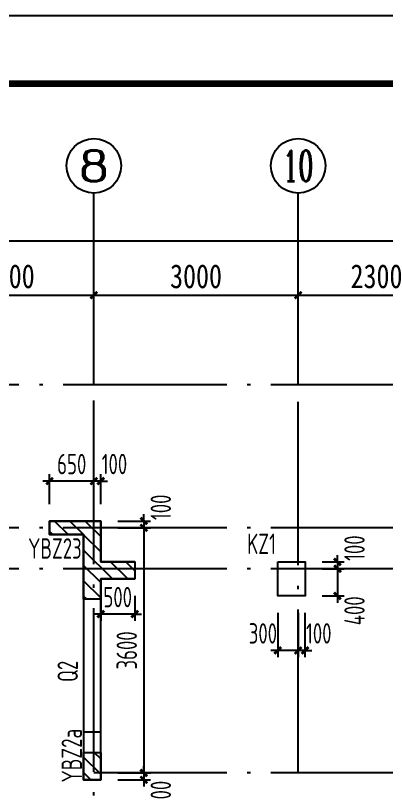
# Model space of a CAD drawing. Extents: x -144902 to 588294, y -160863 to 65494.
# Drawn here: x -3130 to 2316, y -27216 to -15791 of the extents above; entities that cross this region are included whole.
import ezdxf
from ezdxf.enums import TextEntityAlignment as Align

# ---------------------------------------------------------------- set-up
doc = ezdxf.new("R2010")
doc.units = 0
doc.header["$LTSCALE"] = 100
doc.linetypes.add('ACAD_ISO04W100', pattern=[30.5, 24, -3, 0.5, -3])
doc.layers.get('0').update_dxf_attribs({"linetype": 'CONTINUOUS'})
doc.layers.get('Defpoints').update_dxf_attribs({"linetype": 'CONTINUOUS'})
for name, color, linetype in [('1508', 2, 'CONTINUOUS'), ('AXIS', 3, 'CONTINUOUS'), ('AXIS_TEXT', 7, 'CONTINUOUS'), ('colu', 255, 'CONTINUOUS'), ('DIM', 3, 'CONTINUOUS'), ('DOTE', 253, 'ACAD_ISO04W100'), ('hatch1', 253, 'CONTINUOUS'), ('TEXT', 7, 'CONTINUOUS'), ('tk', 7, 'CONTINUOUS'), ('剪力墙身标注', 7, 'CONTINUOUS'), ('砼墙', 3, 'CONTINUOUS')]:
    doc.layers.add(name, color=color, linetype=linetype)
doc.layers.add('Z-详图标注', color=3, linetype='CONTINUOUS', lineweight=18)
doc.styles.add('_HZTXT', font='complex.shx', dxfattribs={"width": 0.7, "bigfont": 'tssdchn.shx'})
doc.styles.add('COMPLEX', font='COMPLEX')
doc.styles.add('DIM_FONT', font='SIMHEI.TTF', dxfattribs={"width": 0.8})
doc.styles.get("Standard").update_dxf_attribs({"font": 'tssdeng.shx', "width": 0.7, "bigfont": 'tssdchn.shx'})
doc.styles.add('TSSD_Dimension', font='Tssdeng.shx', dxfattribs={"width": 0.7, "bigfont": 'tssdchn.shx'})
doc.dimstyles.new('_TCH_ARCH&&100', dxfattribs={"dimtxt": 350, "dimasz": 100, "dimexe": 250, "dimexo": 300, "dimgap": 100, "dimtad": 1, "dimdec": 0, "dimzin": 0, "dimdsep": 46, "dimtxsty": 'DIM_FONT', "dimblk": 'ARCHTICK', "dimcen": 0.09, "dimclrt": 7, "dimazin": 2, "dimtfac": 1, "dimtdec": 0, "dimtix": 1, "dimtmove": 2, "dimatfit": 3, "dimfxl": 1, "dimtolj": 1, "dimtzin": 0, "dimarcsym": 0})
doc.dimstyles.new('TSSD_100_100', dxfattribs={"dimtxt": 300, "dimasz": 100, "dimexe": 100, "dimexo": 250, "dimgap": 100, "dimtad": 1, "dimdec": 0, "dimzin": 0, "dimdsep": 46, "dimtxsty": 'TSSD_Dimension', "dimblk": 'ARCHTICK', "dimcen": 0, "dimdle": 100, "dimclrt": 7, "dimadec": 0, "dimazin": 0, "dimtfac": 1, "dimtdec": 0, "dimtix": 1, "dimtmove": 2, "dimatfit": 3, "dimfxl": 1, "dimtolj": 1, "dimtzin": 0, "dimarcsym": 0})

# ---------------------------------------------------------------- blocks, each defined once
blk = doc.blocks.new('A1tk')
at = {"layer": 'tk', "color": 5}
blk.add_lwpolyline([(0, 0), (0, 59400), (84100, 59400), (84100, 0)], close=True, dxfattribs=at)
at = {"layer": 'tk', "const_width": 100}
blk.add_lwpolyline([(2500, 1000), (83100, 1000), (83100, 58400), (2500, 58400)], close=True, dxfattribs=at)
blk = doc.blocks.new('_ArchTick')
at = {"color": 0, "linetype": 'ByBlock', "const_width": 0.4}
blk.add_lwpolyline([(-0.5, -0.5), (0.5, 0.5)], dxfattribs=at)
blk = doc.blocks.new('*D749')
at = {"layer": 'Defpoints', "color": 0}
for p in [(1120, -23815), (1120, -23915), (1597, -23915)]:
    blk.add_point(p, dxfattribs=at)
at = {"layer": 'DIM', "color": 0, "lineweight": -2}
for p, q in [((1597, -23815), (1597, -23715)), ((1370, -23815), (1697, -23815)), ((1597, -23815), (1597, -23915)), ((1370, -23915), (1697, -23915)), ((1597, -23915), (1597, -24015))]:
    blk.add_line(p, q, dxfattribs=at)
at = {"layer": 'DIM', "color": 0, "lineweight": -2, "xscale": 100, "yscale": 100, "zscale": 100}
for p, rotation in [((1597, -23815), 270), ((1597, -23915), 90)]:
    blk.add_blockref('_ArchTick', p, dxfattribs=dict(at, rotation=rotation))
at = {"layer": 'DIM', "color": 7, "insert": (1847, -23613), "char_height": 300, "attachment_point": 5, "rotation": 90, "style": 'TSSD_Dimension'}
blk.add_mtext('\\A1;100', dxfattribs=at)
blk = doc.blocks.new('*D750')
at = {"layer": 'Defpoints', "color": 0}
for p in [(1120, -23915), (1120, -24315), (1597, -24315)]:
    blk.add_point(p, dxfattribs=at)
at = {"layer": 'DIM', "color": 0, "lineweight": -2}
for p, q in [((1597, -23815), (1597, -24415)), ((1370, -23915), (1697, -23915)), ((1370, -24315), (1697, -24315))]:
    blk.add_line(p, q, dxfattribs=at)
at = {"layer": 'DIM', "color": 0, "lineweight": -2, "xscale": 100, "yscale": 100, "zscale": 100}
for p, rotation in [((1597, -23915), 90), ((1597, -24315), 270)]:
    blk.add_blockref('_ArchTick', p, dxfattribs=dict(at, rotation=rotation))
at = {"layer": 'DIM', "color": 7, "insert": (1847, -24533), "char_height": 300, "attachment_point": 5, "rotation": 90, "style": 'TSSD_Dimension'}
blk.add_mtext('\\A1;400', dxfattribs=at)
blk = doc.blocks.new('*D751')
at = {"layer": 'Defpoints', "color": 0}
for p in [(1020, -24315), (1120, -24315), (1020, -25115)]:
    blk.add_point(p, dxfattribs=at)
at = {"layer": 'DIM', "color": 0, "lineweight": -2}
for p, q in [((1020, -24565), (1020, -25215)), ((1120, -24565), (1120, -25215)), ((1020, -25115), (920, -25115)), ((1120, -25115), (1020, -25115)), ((1120, -25115), (1220, -25115))]:
    blk.add_line(p, q, dxfattribs=at)
at = {"layer": 'DIM', "color": 0, "lineweight": -2, "xscale": 100, "yscale": 100, "zscale": 100}
blk.add_blockref('_ArchTick', (1020, -25115), dxfattribs=at)
at = {"layer": 'DIM', "color": 0, "lineweight": -2, "xscale": 100, "yscale": 100, "zscale": 100, "rotation": 180}
blk.add_blockref('_ArchTick', (1120, -25115), dxfattribs=at)
at = {"layer": 'DIM', "color": 7, "insert": (1322, -24865), "char_height": 300, "attachment_point": 5, "style": 'TSSD_Dimension'}
blk.add_mtext('\\A1;100', dxfattribs=at)
blk = doc.blocks.new('*D752')
at = {"layer": 'Defpoints', "color": 0}
for p in [(720, -24315), (1020, -24315), (720, -25115)]:
    blk.add_point(p, dxfattribs=at)
at = {"layer": 'DIM', "color": 0, "lineweight": -2}
for p, q in [((720, -24565), (720, -25215)), ((1020, -24565), (1020, -25215)), ((1120, -25115), (620, -25115))]:
    blk.add_line(p, q, dxfattribs=at)
at = {"layer": 'DIM', "color": 0, "lineweight": -2, "xscale": 100, "yscale": 100, "zscale": 100, "rotation": 180}
blk.add_blockref('_ArchTick', (720, -25115), dxfattribs=at)
at = {"layer": 'DIM', "color": 0, "lineweight": -2, "xscale": 100, "yscale": 100, "zscale": 100}
blk.add_blockref('_ArchTick', (1020, -25115), dxfattribs=at)
at = {"layer": 'DIM', "color": 7, "insert": (502, -24865), "char_height": 300, "attachment_point": 5, "style": 'TSSD_Dimension'}
blk.add_mtext('\\A1;300', dxfattribs=at)
blk = doc.blocks.new('*D843')
at = {"layer": 'Defpoints', "color": 0}
for p in [(-1980, -22628), (-1980, -23215), (-1880, -23215)]:
    blk.add_point(p, dxfattribs=at)
at = {"layer": 'DIM', "color": 0, "lineweight": -2}
for p, q in [((-1980, -22965), (-1980, -22528)), ((-1880, -22965), (-1880, -22528)), ((-1980, -22628), (-2080, -22628)), ((-1880, -22628), (-1980, -22628)), ((-1880, -22628), (-1780, -22628))]:
    blk.add_line(p, q, dxfattribs=at)
at = {"layer": 'DIM', "color": 0, "lineweight": -2, "xscale": 100, "yscale": 100, "zscale": 100}
blk.add_blockref('_ArchTick', (-1980, -22628), dxfattribs=at)
at = {"layer": 'DIM', "color": 0, "lineweight": -2, "xscale": 100, "yscale": 100, "zscale": 100, "rotation": 180}
blk.add_blockref('_ArchTick', (-1880, -22628), dxfattribs=at)
at = {"layer": 'DIM', "color": 7, "insert": (-1678, -22378), "char_height": 300, "attachment_point": 5, "style": 'TSSD_Dimension'}
blk.add_mtext('\\A1;100', dxfattribs=at)
blk = doc.blocks.new('*D844')
at = {"layer": 'Defpoints', "color": 0}
for p in [(-2630, -22628), (-2630, -23215), (-1980, -23215)]:
    blk.add_point(p, dxfattribs=at)
at = {"layer": 'DIM', "color": 0, "lineweight": -2}
for p, q in [((-2630, -22965), (-2630, -22528)), ((-1980, -22965), (-1980, -22528)), ((-1880, -22628), (-2730, -22628))]:
    blk.add_line(p, q, dxfattribs=at)
at = {"layer": 'DIM', "color": 0, "lineweight": -2, "xscale": 100, "yscale": 100, "zscale": 100, "rotation": 180}
blk.add_blockref('_ArchTick', (-2630, -22628), dxfattribs=at)
at = {"layer": 'DIM', "color": 0, "lineweight": -2, "xscale": 100, "yscale": 100, "zscale": 100}
blk.add_blockref('_ArchTick', (-1980, -22628), dxfattribs=at)
at = {"layer": 'DIM', "color": 7, "insert": (-2305, -22378), "char_height": 300, "attachment_point": 5, "style": 'TSSD_Dimension'}
blk.add_mtext('\\A1;650', dxfattribs=at)
blk = doc.blocks.new('*D845')
at = {"layer": 'Defpoints', "color": 0}
for p in [(-1880, -23215), (-1880, -23315), (-1247, -23315)]:
    blk.add_point(p, dxfattribs=at)
at = {"layer": 'DIM', "color": 0, "lineweight": -2}
for p, q in [((-1247, -23215), (-1247, -23115)), ((-1630, -23215), (-1147, -23215)), ((-1247, -23215), (-1247, -23315)), ((-1630, -23315), (-1147, -23315)), ((-1247, -23315), (-1247, -23415))]:
    blk.add_line(p, q, dxfattribs=at)
at = {"layer": 'DIM', "color": 0, "lineweight": -2, "xscale": 100, "yscale": 100, "zscale": 100}
for p, rotation in [((-1247, -23215), 270), ((-1247, -23315), 90)]:
    blk.add_blockref('_ArchTick', p, dxfattribs=dict(at, rotation=rotation))
at = {"layer": 'DIM', "color": 7, "insert": (-997, -23013), "char_height": 300, "attachment_point": 5, "rotation": 90, "style": 'TSSD_Dimension'}
blk.add_mtext('\\A1;100', dxfattribs=at)
blk = doc.blocks.new('*D846')
at = {"layer": 'Defpoints', "color": 0}
for p in [(-1880, -23315), (-1880, -26915), (-1247, -26915)]:
    blk.add_point(p, dxfattribs=at)
at = {"layer": 'DIM', "color": 0, "lineweight": -2}
for p, q in [((-1247, -23215), (-1247, -27015)), ((-1630, -23315), (-1147, -23315)), ((-1630, -26915), (-1147, -26915))]:
    blk.add_line(p, q, dxfattribs=at)
at = {"layer": 'DIM', "color": 0, "lineweight": -2, "xscale": 100, "yscale": 100, "zscale": 100}
for p, rotation in [((-1247, -23315), 90), ((-1247, -26915), 270)]:
    blk.add_blockref('_ArchTick', p, dxfattribs=dict(at, rotation=rotation))
at = {"layer": 'DIM', "color": 7, "insert": (-1497, -25115), "char_height": 300, "attachment_point": 5, "rotation": 90, "style": 'TSSD_Dimension'}
blk.add_mtext('\\A1;3600', dxfattribs=at)
blk = doc.blocks.new('*D847')
at = {"layer": 'Defpoints', "color": 0}
for p in [(-1880, -26915), (-1880, -27015), (-1247, -27015)]:
    blk.add_point(p, dxfattribs=at)
at = {"layer": 'DIM', "color": 0, "lineweight": -2}
for p, q in [((-1247, -26915), (-1247, -26815)), ((-1630, -26915), (-1147, -26915)), ((-1247, -26915), (-1247, -27015)), ((-1630, -27015), (-1147, -27015)), ((-1247, -27015), (-1247, -27115))]:
    blk.add_line(p, q, dxfattribs=at)
at = {"layer": 'DIM', "color": 0, "lineweight": -2, "xscale": 100, "yscale": 100, "zscale": 100}
for p, rotation in [((-1247, -26915), 270), ((-1247, -27015), 90)]:
    blk.add_blockref('_ArchTick', p, dxfattribs=dict(at, rotation=rotation))
at = {"layer": 'DIM', "color": 7, "insert": (-997, -27217), "char_height": 300, "attachment_point": 5, "rotation": 90, "style": 'TSSD_Dimension'}
blk.add_mtext('\\A1;100', dxfattribs=at)
blk = doc.blocks.new('*D908')
at = {"layer": 'Defpoints', "color": 0}
for p in [(-1880, -24065), (-1380, -24065), (-1880, -24582)]:
    blk.add_point(p, dxfattribs=at)
at = {"layer": 'DIM', "color": 0, "lineweight": -2}
for p, q in [((-1880, -24315), (-1880, -24682)), ((-1380, -24315), (-1380, -24682)), ((-1880, -24582), (-1980, -24582)), ((-1380, -24582), (-1880, -24582)), ((-1380, -24582), (-1280, -24582))]:
    blk.add_line(p, q, dxfattribs=at)
at = {"layer": 'DIM', "color": 0, "lineweight": -2, "xscale": 100, "yscale": 100, "zscale": 100}
blk.add_blockref('_ArchTick', (-1880, -24582), dxfattribs=at)
at = {"layer": 'DIM', "color": 0, "lineweight": -2, "xscale": 100, "yscale": 100, "zscale": 100, "rotation": 180}
blk.add_blockref('_ArchTick', (-1380, -24582), dxfattribs=at)
at = {"layer": 'DIM', "color": 7, "insert": (-1630, -24332), "char_height": 300, "attachment_point": 5, "style": 'TSSD_Dimension'}
blk.add_mtext('\\A1;500', dxfattribs=at)
blk = doc.blocks.new('*D937')
at = {"layer": 'AXIS', "color": 0, "lineweight": -2}
for p, q in [((1020, -20915), (1020, -19647)), ((3320, -20915), (3320, -19647)), ((1020, -19897), (3320, -19897))]:
    blk.add_line(p, q, dxfattribs=at)
at = {"layer": 'Defpoints', "color": 0}
for p in [(3320, -19897), (1020, -21215), (3320, -21215)]:
    blk.add_point(p, dxfattribs=at)
at = {"layer": 'AXIS', "color": 0, "lineweight": -2, "xscale": 100, "yscale": 100, "zscale": 100, "rotation": 180}
blk.add_blockref('_ArchTick', (1020, -19897), dxfattribs=at)
at = {"layer": 'AXIS', "color": 0, "lineweight": -2, "xscale": 100, "yscale": 100, "zscale": 100}
blk.add_blockref('_ArchTick', (3320, -19897), dxfattribs=at)
at = {"layer": 'AXIS', "color": 7, "insert": (2170, -19622), "char_height": 350, "attachment_point": 5, "style": 'DIM_FONT'}
blk.add_mtext('\\A1;2300', dxfattribs=at)
blk = doc.blocks.new('*D938')
at = {"layer": 'AXIS', "color": 0, "lineweight": -2}
for p, q in [((-1980, -20915), (-1980, -19647)), ((1020, -20915), (1020, -19647)), ((-1980, -19897), (1020, -19897))]:
    blk.add_line(p, q, dxfattribs=at)
at = {"layer": 'Defpoints', "color": 0}
for p in [(1020, -19897), (-1980, -21215), (1020, -21215)]:
    blk.add_point(p, dxfattribs=at)
at = {"layer": 'AXIS', "color": 0, "lineweight": -2, "xscale": 100, "yscale": 100, "zscale": 100, "rotation": 180}
blk.add_blockref('_ArchTick', (-1980, -19897), dxfattribs=at)
at = {"layer": 'AXIS', "color": 0, "lineweight": -2, "xscale": 100, "yscale": 100, "zscale": 100}
blk.add_blockref('_ArchTick', (1020, -19897), dxfattribs=at)
at = {"layer": 'AXIS', "color": 7, "insert": (-480, -19622), "char_height": 350, "attachment_point": 5, "style": 'DIM_FONT'}
blk.add_mtext('\\A1;3000', dxfattribs=at)
blk = doc.blocks.new('*D939')
at = {"layer": 'AXIS', "color": 0, "lineweight": -2}
for p, q in [((-4480, -20915), (-4480, -19647)), ((-1980, -20915), (-1980, -19647)), ((-4480, -19897), (-1980, -19897))]:
    blk.add_line(p, q, dxfattribs=at)
at = {"layer": 'Defpoints', "color": 0}
for p in [(-1980, -19897), (-4480, -21215), (-1980, -21215)]:
    blk.add_point(p, dxfattribs=at)
at = {"layer": 'AXIS', "color": 0, "lineweight": -2, "xscale": 100, "yscale": 100, "zscale": 100, "rotation": 180}
blk.add_blockref('_ArchTick', (-4480, -19897), dxfattribs=at)
at = {"layer": 'AXIS', "color": 0, "lineweight": -2, "xscale": 100, "yscale": 100, "zscale": 100}
blk.add_blockref('_ArchTick', (-1980, -19897), dxfattribs=at)
at = {"layer": 'AXIS', "color": 7, "insert": (-3230, -19622), "char_height": 350, "attachment_point": 5, "style": 'DIM_FONT'}
blk.add_mtext('\\A1;2500', dxfattribs=at)
blk = doc.blocks.new('*D945')
at = {"layer": 'AXIS', "color": 0, "lineweight": -2}
for p, q in [((-12680, -20915), (-12680, -18847)), ((26420, -20915), (26420, -18847)), ((-12680, -19097), (26420, -19097))]:
    blk.add_line(p, q, dxfattribs=at)
at = {"layer": 'Defpoints', "color": 0}
for p in [(26420, -19097), (-12680, -21215), (26420, -21215)]:
    blk.add_point(p, dxfattribs=at)
at = {"layer": 'AXIS', "color": 0, "lineweight": -2, "xscale": 100, "yscale": 100, "zscale": 100, "rotation": 180}
blk.add_blockref('_ArchTick', (-12680, -19097), dxfattribs=at)
at = {"layer": 'AXIS', "color": 0, "lineweight": -2, "xscale": 100, "yscale": 100, "zscale": 100}
blk.add_blockref('_ArchTick', (26420, -19097), dxfattribs=at)
at = {"layer": 'AXIS', "color": 7, "insert": (6870, -18822), "char_height": 350, "attachment_point": 5, "style": 'DIM_FONT'}
blk.add_mtext('\\A1;39100', dxfattribs=at)
blk = doc.blocks.new('_AXISO')
blk.add_circle((0, 0), 0.5)
at = {"layer": 'AXIS_TEXT', "style": 'COMPLEX', "width": 1.041667}
blk.add_attdef('A', text='', height=0.56, dxfattribs=at).set_placement((-0.25, -0.28), (0.25, -0.28), align=Align.FIT)

msp = doc.modelspace()

# ---------------------------------------------------------------- hatches: boundary and pattern name
at = {"layer": 'hatch1'}
h = msp.add_hatch(dxfattribs=at)
h.set_pattern_fill('ANSI31', color=256, scale=50, style=0)
h.set_pattern_definition([(135, (13740.21, 0), (112.2532, 112.2532), [])])
h.paths.add_polyline_path([(-1879.894, -23814.746), (-1379.893, -23814.746), (-1379.893, -24064.746), (-1879.894, -24064.746), (-1879.894, -24364.746), (-2129.894, -24364.746), (-2129.893, -24064.746), (-2129.893, -23414.586), (-2629.89, -23414.586), (-2629.89, -23214.586), (-1879.894, -23214.586)])
h = msp.add_hatch(dxfattribs=at)
h.set_pattern_fill('ANSI31', color=256, scale=50, style=0)
h.set_pattern_definition([(135, (18956.95, -48219.86), (112.2532, 112.2532), [])])
h.paths.add_polyline_path([(-1879.897, -26614.738), (-1879.897, -27014.738), (-2129.897, -27014.738), (-2129.897, -26614.738)])

# ---------------------------------------------------------------- linework, layer by layer
at = {"layer": 'AXIS'}
for p, q in [((-1979.893, -21214.757), (-1979.893, -18397.104, 0)), ((1020.107, -21214.757), (1020.107, -18397.104, 0))]:
    msp.add_line(p, q, dxfattribs=at)
at = {"layer": 'colu', "color": 1}
msp.add_line((-1879.897, -26314.738, 0), (-2129.897, -26314.738, 0), dxfattribs=at)
msp.add_lwpolyline([(-2129.893, -23414.586), (-2629.89, -23414.586), (-2629.89, -23214.586), (-1879.894, -23214.586), (-1879.894, -23814.746), (-1379.893, -23814.746), (-1379.893, -24064.746), (-1879.894, -24064.746), (-1879.894, -24364.746), (-2129.894, -24364.746), (-2129.893, -24064.746), (-2129.893, -23414.586)], dxfattribs=at)
at = {"layer": 'colu', "color": 1, "elevation": 0}
msp.add_lwpolyline([(-1879.897, -26614.738), (-1879.897, -27014.738), (-2129.897, -27014.738), (-2129.897, -26614.738), (-1879.897, -26614.738)], dxfattribs=at)
at = {"layer": 'DOTE'}
for p, q in [((-1979.893, -39096.366), (-1979.893, -20214.757)), ((1020.107, -26914.757), (1020.107, -20214.757)), ((27420.107, -21214.757), (-13679.893, -21214.757)), ((27420.107, -23314.757), (-13679.893, -23314.757)), ((27420.107, -23914.757), (-8079.893, -23914.757)), ((27420.107, -26914.757), (-1979.893, -26914.757))]:
    msp.add_line(p, q, dxfattribs=at)
at = {"layer": 'Z-详图标注'}
for p, q in [((-1379.893, -23814.746), (-1879.894, -23814.746, 0)), ((-1379.893, -24064.746), (-1379.893, -23814.746)), ((-1379.893, -24064.746), (-1879.894, -24064.746, 0))]:
    msp.add_line(p, q, dxfattribs=at)
at = {"layer": '砼墙'}
msp.add_line((-1379.893, -23814.746), (-1379.893, -24064.746), dxfattribs=at)
at = {"layer": '砼墙', "elevation": 0}
msp.add_lwpolyline([(-1379.893, -23814.746), (-1879.894, -23814.746), (-1879.893, -23214.586), (-2629.89, -23214.586), (-2629.89, -23414.586), (-2129.893, -23414.586), (-2129.897, -27014.747), (-1879.897, -27014.747), (-1879.894, -24064.746), (-1379.893, -24064.746)], dxfattribs=at)
msp.add_lwpolyline([(720.107, -23814.746), (1120.107, -23814.746), (1120.107, -24314.746), (720.107, -24314.746)], close=True, dxfattribs=at)

# ---------------------------------------------------------------- block references
at = {"layer": '1508'}
msp.add_blockref('A1tk', (-20399.668, -75190.729), dxfattribs=at)
at = {"layer": 'AXIS'}
ref = msp.add_blockref('_AXISO', (-1979.893, -17997.104, 0), dxfattribs=dict(at, xscale=800, yscale=800, zscale=800))
ref.add_attrib('A', '8', dxfattribs={"layer": 'AXIS_TEXT', "height": 452.548, "style": '_HZTXT', "width": 1.5}).set_placement((-2206.167, -18223.378, 0), (-1753.619, -18223.378, 0), align=Align.FIT)
ref = msp.add_blockref('_AXISO', (1020.107, -17997.104, 0), dxfattribs=dict(at, xscale=800, yscale=800, zscale=800))
ref.add_attrib('A', '10', dxfattribs={"layer": 'AXIS_TEXT', "height": 452.5483, "style": '_HZTXT', "width": 0.724138}).set_placement((793.833, -18223.378, 0), (1246.381, -18223.378, 0), align=Align.FIT)

# ---------------------------------------------------------------- texts
at = {"layer": 'TEXT', "color": 200, "width": 0.7}
for s, p in [('KZ1', (269.139, -23700.036)), ('YBZ23', (-2945.693, -23768.088))]:
    msp.add_text(s, height=300, dxfattribs=at).set_placement(p)
msp.add_text('YBZ2a', height=300, rotation=90, dxfattribs=at).set_placement((-2155.002, -27055.063))
at = {"layer": '剪力墙身标注', "color": 3, "width": 0.7}
msp.add_text('Q2', height=300, rotation=90, dxfattribs=at).set_placement((-2214.271, -25579.136))

# ---------------------------------------------------------------- dimensions: what is measured, and where the dimension line sits
at = {"layer": 'AXIS'}
for p1, p2, distance, picture, middle in [((-12679.893, -21214.757), (26420.107, -21214.757), 2117.653, '*D945', (6870.107, -18822.104)), ((-4479.893, -21214.757), (-1979.893, -21214.757), 1317.653, '*D939', (-3229.893, -19622.104)), ((-1979.893, -21214.757), (1020.107, -21214.757), 1317.653, '*D938', (-479.893, -19622.104)), ((1020.107, -21214.757), (3320.107, -21214.757), 1317.653, '*D937', (2170.107, -19622.104))]:
    dim = msp.add_aligned_dim(p1=p1, p2=p2, distance=distance, dimstyle='_TCH_ARCH&&100', dxfattribs=at)
    dim.commit()
    dim.dimension.update_dxf_attribs({"geometry": picture, "text_midpoint": middle})
at = {"layer": 'DIM'}
for base, p1, p2, angle, picture, middle in [((-2629.89, -22627.644), (-1979.893, -23214.586), (-2629.89, -23214.586), 180, '*D844', (-2304.891, -22377.644)), ((-1247.383, -26914.757), (-1879.893, -23314.757), (-1879.893, -26914.757), 90, '*D846', (-1497.383, -25114.757)), ((-1879.894, -24581.814), (-1379.893, -24064.746), (-1879.894, -24064.746), 180, '*D908', (-1629.894, -24331.814))]:
    dim = msp.add_linear_dim(base=base, p1=p1, p2=p2, angle=angle, dimstyle='TSSD_100_100', dxfattribs=at)
    dim.commit()
    dim.dimension.update_dxf_attribs({"geometry": picture, "text_midpoint": middle})
for base, p1, p2, angle, picture, middle, dimtype in [((-1979.893, -22627.644), (-1879.893, -23214.586), (-1979.893, -23214.586), 180, '*D843', (-1677.97, -22377.644), 160), ((-1247.383, -23314.757), (-1879.893, -23214.586), (-1879.893, -23314.757), 90, '*D845', (-997.383, -23012.663), 160), ((1597.259, -23914.757), (1120.107, -23814.746), (1120.107, -23914.757), 270, '*D749', (1847.259, -23612.823), 161), ((1597.259, -24314.746), (1120.107, -23914.757), (1120.107, -24314.746), 270, '*D750', (1847.259, -24532.823), 161), ((720.107, -25114.746), (1020.107, -24314.746), (720.107, -24314.746), 180, '*D752', (502.03, -24864.746), 161), ((1020.107, -25114.746), (1120.107, -24314.746), (1020.107, -24314.746), 180, '*D751', (1322.03, -24864.746), 161), ((-1247.383, -27014.747), (-1879.893, -26914.757), (-1879.893, -27014.747), 90, '*D847', (-997.383, -27216.67), 160)]:
    dim = msp.add_linear_dim(base=base, p1=p1, p2=p2, angle=angle, dimstyle='TSSD_100_100', dxfattribs=at)
    dim.commit()
    dim.dimension.update_dxf_attribs({"geometry": picture, "text_midpoint": middle, "dimtype": dimtype})

doc.saveas('drawing.dxf')
